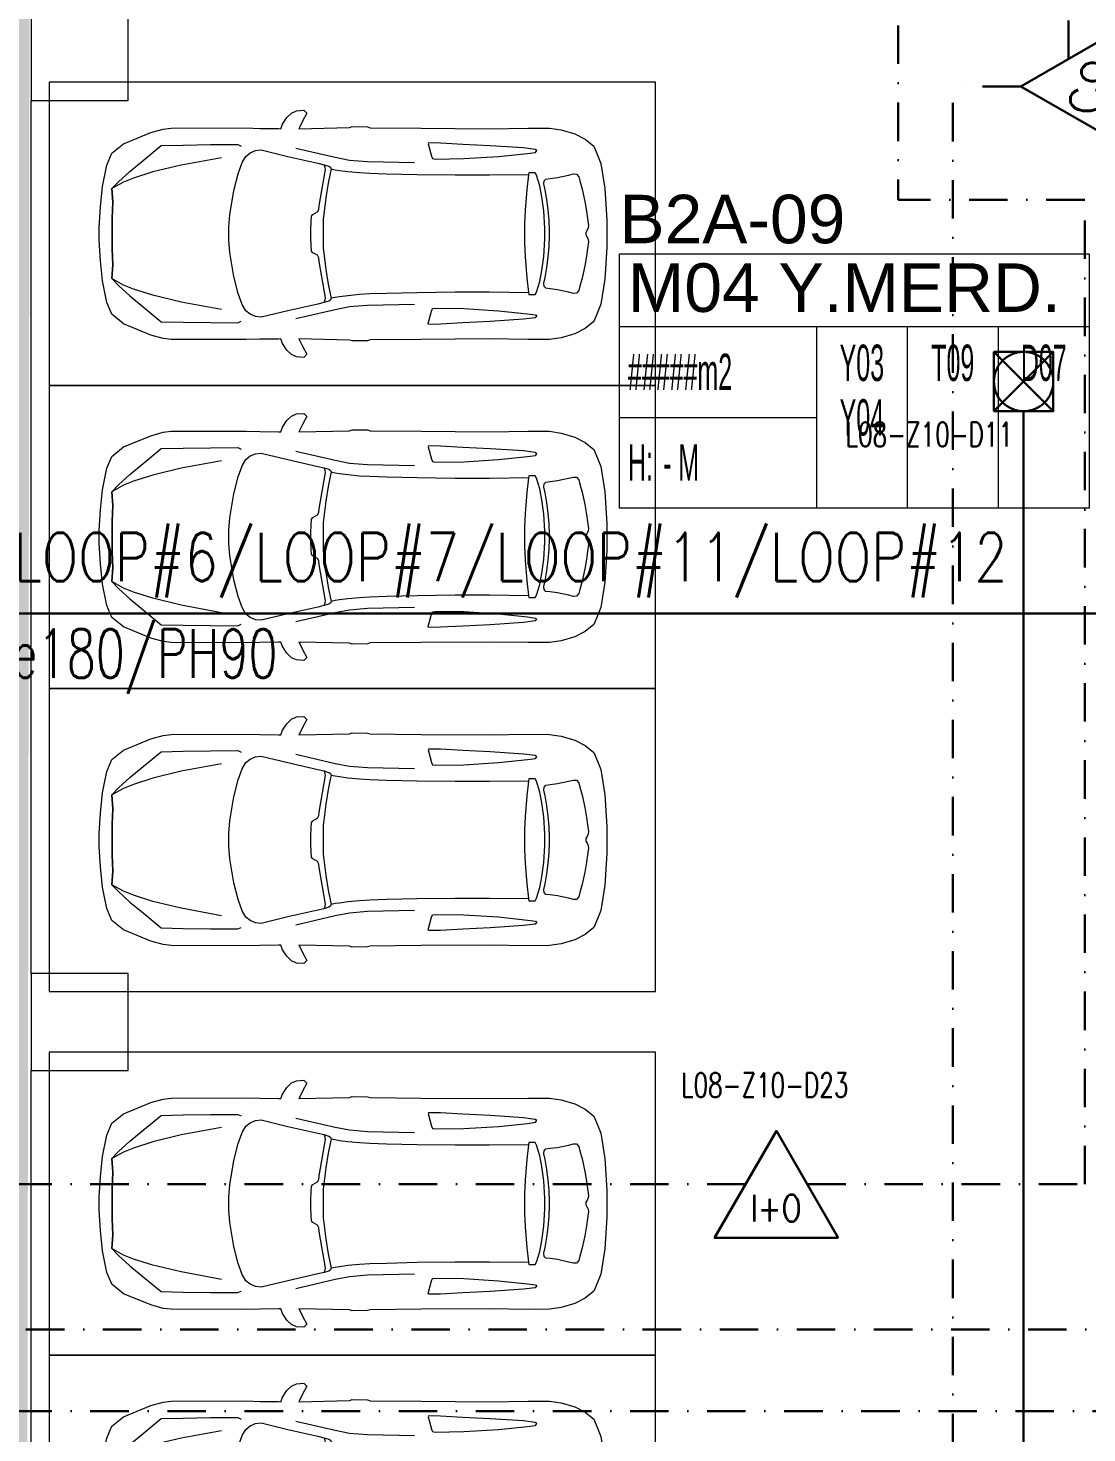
# Model space of a CAD drawing. Header units: metres. Extents: x -19121 to 152404, y -12107 to 29421.
# Drawn here: x 35522 to 36396, y 1301 to 2460 of the extents above; entities that cross this region are included whole.
import ezdxf
from ezdxf.enums import TextEntityAlignment as Align

# ---------------------------------------------------------------- set-up
doc = ezdxf.new("R2010")
doc.units = ezdxf.units.M
doc.header["$LTSCALE"] = 50
doc.header["$MEASUREMENT"] = 0
doc.linetypes.add('DASHDOT', pattern=[25.4, 12.7, -6.35, 0, -6.35])
doc.layers.get('0').update_dxf_attribs({"color": 9, "lineweight": 9})
for name, color, linetype, lineweight in [('00', 9, 'Continuous', 9), ('01', 9, 'Continuous', 9), ('04', 9, 'Continuous', 9), ('06D', 9, 'Continuous', 9), ('09', 9, 'Continuous', 9), ('21_mahal200', 9, 'Continuous', 9), ('E-DEDEKTÖR NUMARALARI', 20, 'Continuous', 30), ('E-DUVAR TİPİ FLAŞÖR', 7, 'Continuous', 30), ('E-KABLO', 7, 'Continuous', 30), ('E-KARBONMONOKSİT DEDEKTÖRÜ', 7, 'Continuous', 30), ('E-KOMBİNE DEDEKTÖR (ISI+OPTİK DUMAN)', 7, 'Continuous', 30), ('E-YAZI', 7, 'Continuous', 30)]:
    doc.layers.add(name, color=color, linetype=linetype, lineweight=lineweight)
doc.styles.add('Arial', font='arial.ttf', dxfattribs={"height": 2.5})
doc.styles.add('E-YAZI', font='txttw.shx', dxfattribs={"height": 200})
doc.styles.add('MuuM_TEXT-STANDART', font='ARIALN.TTF')

# ---------------------------------------------------------------- blocks, each defined once
blk = doc.blocks.new('100_KOMBİNE DEDEKTÖR (ISI+OPTİK DUMAN) 085')
at = {"layer": 'E-KOMBİNE DEDEKTÖR (ISI+OPTİK DUMAN)', "color": 4}
blk.add_lwpolyline([(2.55, 0), (0, 4.416), (-2.55, 0)], close=True, dxfattribs=at)
at = {"layer": 'E-KOMBİNE DEDEKTÖR (ISI+OPTİK DUMAN)', "color": 3, "style": 'E-YAZI', "width": 0.8}
blk.add_text('I+O', height=1.1016, dxfattribs=at).set_placement((-0.018, 1.224), align=Align.MIDDLE)
blk = doc.blocks.new('100_DUVAR TİPİ FLAŞÖR 085')
at = {"layer": 'E-DUVAR TİPİ FLAŞÖR', "color": 4}
blk.add_line((-1.224, 2.448), (1.224, 0), dxfattribs=at)
blk.add_lwpolyline([(-1.224, 0), (-1.224, 2.448), (1.224, 2.448), (1.224, 0)], close=True, dxfattribs=at)
blk.add_lwpolyline([(1.224, 2.448), (-1.224, 0)], dxfattribs=at)
blk.add_circle((0, 1.224), 1.224, dxfattribs=at)
blk = doc.blocks.new('100_KARBONMONOKSİT DEDEKTÖRÜ 085')
at = {"layer": 'E-KARBONMONOKSİT DEDEKTÖRÜ', "color": 4}
blk.add_lwpolyline([(2.264, 0), (0, 3.922), (-2.264, 0)], close=True, dxfattribs=at)
at = {"layer": 'E-KARBONMONOKSİT DEDEKTÖRÜ', "color": 3, "style": 'E-YAZI'}
blk.add_text('Co', height=1.36, dxfattribs=at).set_placement((-0.022, 1.201), align=Align.MIDDLE)
blk = doc.blocks.new('p-kolon_80x80')
blk.add_lwpolyline([(-40, -40), (40, -40), (40, 40), (-40, 40)], close=True)
blk = doc.blocks.new('2.Bod.Ara.Sitatik Elk.')
at = {"layer": '01'}
for p in [(7565, -6190), (7565, -6990)]:
    blk.add_blockref('p-kolon_80x80', p, dxfattribs=at)
blk = doc.blocks.new('p-araba-10')
for points in [[(-193.8, -2.4), (-193.8, 5.3), (-192.9, 22.2), (-191.1, 38.9), (-187.6, 56.6), (-183.4, 66.4), (-173.9, 74.2), (-151.3, 83.5), (-141.2, 86.3), (-134.5, 87.1), (-72.5, 87.3), (-61.4, 87), (-45.8, 86.8), (-44, 86.7), (-42.5, 90.5), (-39.1, 95.9), (-35.3, 99.6), (-31.2, 101.5), (-25.1, 101.9), (-22.6, 99.4), (-26, 92.8), (-28.4, 88.2), (-29.2, 86.7), (12.7, 87.6), (14.7, 88.4), (27.6, 88.2), (29.7, 87.5), (71.7, 87.1), (127.9, 86.7), (160, 87.2), (177.5, 87.1), (187.3, 85.7), (198.4, 82.4), (207, 78), (214.1, 72.2), (217.1, 65), (220, 58.1), (223.2, 37.3), (225, 11.2), (225, -11.2), (223.2, -37.3), (220, -58.1), (217.1, -65), (214.1, -72.2), (207, -78), (198.4, -82.4), (187.3, -85.7), (177.5, -87.1), (160, -87.2), (127.9, -86.7), (71.7, -87.1), (29.7, -87.5), (27.6, -88.2), (14.7, -88.4), (12.7, -87.6), (-29.2, -86.7), (-28.4, -88.2), (-26, -92.8), (-22.6, -99.4), (-25.1, -101.9), (-31.2, -101.5), (-35.3, -99.6), (-39.1, -95.9), (-42.5, -90.5), (-44, -86.7), (-45.8, -86.8), (-61.4, -87), (-72.5, -87.3), (-134.5, -87.1), (-141.2, -86.3), (-151.3, -83.5), (-173.9, -74.2), (-183.4, -66.4), (-187.6, -56.6), (-191.1, -38.9), (-192.9, -22.2), (-193.8, -5.3), (-193.8, 2.4)], [(-93, -62.5), (-126.3, -56.3), (-149.5, -50.6), (-165.5, -45.6), (-173.7, -42.3), (-183.5, -36.9), (-182.7, -25.6), (-183.2, -12.4), (-183.2, 0.2), (-183.2, 12.8), (-182.7, 26), (-183.5, 37.3), (-177.8, 43), (-168.5, 51.5), (-157.6, 60.6), (-142.7, 72.8), (-124.7, 73.2), (-102, 73.6), (-79.4, 73.7), (-76.8, 72.4)], [(66.2, 58.6), (27.5, 59.4), (12.7, 60.6), (0.9, 62.9), (-31.5, 70.4)], [(-93, 62.8), (-126.3, 56.7), (-149.5, 51), (-165.5, 45.9), (-173.7, 42.6), (-183.5, 37.3), (-182.7, 26), (-183.2, 12.8), (-183.2, 0.2), (-183.2, -12.4), (-182.7, -25.6), (-183.5, -36.9), (-177.8, -42.6), (-168.5, -51.2), (-157.6, -60.2), (-142.7, -72.5), (-124.7, -72.9), (-102, -73.2), (-79.4, -73.3), (-76.8, -72.1)], [(-8.3, -56.7), (-13.4, -57.9), (-38.1, -63.5), (-60.3, -68.8), (-64.9, -68.3), (-69.3, -66.4), (-73, -63.6), (-75.8, -58.3), (-79.1, -49.2), (-82.8, -35.3), (-86.1, -15.4), (-87, -5.3), (-87, 0.2), (-87, 5.7), (-86.1, 15.7), (-82.8, 35.6), (-79.1, 49.6), (-75.8, 58.7), (-73, 63.9), (-69.3, 66.8), (-64.9, 68.6), (-60.3, 69.2), (-38.1, 63.8), (-13.4, 58.2), (-8.3, 57)], [(-2.5, -52.9), (-3.1, -54.6), (-4.3, -55.5), (-8.3, -56.7), (-7.3, -54.5), (-7.2, -52.8), (-12.4, -22.8), (-12.7, -19.8), (-13.7, -17.7), (-17.5, -15.6), (-18.7, -14.2), (-19.1, -9.7), (-19.2, -3.2), (-19.2, 0.2), (-19.2, 3.5), (-19.1, 10), (-18.7, 14.5), (-17.5, 15.9), (-13.7, 18.1), (-12.7, 20.1), (-12.4, 23.1), (-7.2, 53.1), (-7.3, 54.8), (-8.3, 57), (-4.3, 55.8), (-3.1, 54.9), (-2.5, 53.3)], [(160.4, 48.6), (128, 48.3), (99.7, 48.3), (68.4, 48.6), (43.2, 49.2), (29.3, 49.7), (20.9, 50.2), (11.4, 51.1), (4.3, 52), (0.7, 52.6), (-2.5, 53.3), (-3.4, 49.8), (-4.9, 41.7), (-6.9, 29.6), (-9.1, 11.9), (-9.1, 2.6), (-9.1, 0.2), (-9.1, -2.2), (-9.1, -11.6), (-6.9, -29.3), (-4.9, -41.4), (-3.4, -49.4), (-2.5, -52.9), (0.7, -52.2), (4.3, -51.7), (11.4, -50.8), (20.9, -49.9), (29.3, -49.3), (43.2, -48.9), (68.4, -48.3), (99.7, -47.9), (128, -47.9), (160.4, -48.3)], [(66.2, -58.2), (27.5, -59), (12.7, -60.3), (0.9, -62.6), (-31.5, -70.1)]]:
    blk.add_lwpolyline(points)
for points in [[(159.5, 66.3), (166.1, 67.2), (167.1, 68.6), (165.9, 69.6), (156.3, 70.9), (128.7, 72.7), (106.1, 73.8), (87.7, 74.9), (77.7, 75), (77.4, 74.3), (80.3, 64), (81.1, 62.1), (83.3, 61.7), (106.9, 62), (135.6, 63.8)], [(169.6, -39.3), (171.3, -30.3), (172.9, -18.6), (173.8, -4.4), (173.8, 0.2), (173.8, 4.7), (172.9, 19), (171.3, 30.6), (169.6, 39.6), (166.8, 48.4), (165.8, 50.4), (160.6, 50.4), (160.4, 48.6), (159, 36.5), (157.5, 19.4), (157, 8.1), (157, 0.2), (157, -7.8), (157.5, -19.1), (159, -36.2), (160.4, -48.3), (160.6, -50.1), (165.8, -50.1), (166.8, -48.1)], [(174.1, -36.1), (175.5, -27.9), (176.6, -19.3), (177.4, -10.5), (177.5, -1.4), (177.5, 0.2), (177.5, 1.8), (177.4, 10.9), (176.6, 19.7), (175.5, 28.2), (174.1, 36.4), (173, 41.1), (173.2, 43.7), (174.5, 45.2), (178.1, 45.7), (184.1, 46.5), (193.2, 48.4), (197.4, 49.4), (199.8, 49.3), (201.7, 47.1), (202.6, 43.6), (204.7, 36.9), (206.7, 26.7), (208.2, 18.6), (209.1, 12.5), (209.7, 6.9), (209.5, 5), (208.6, 3), (207.7, 1.2), (207.7, 0.2), (207.7, -0.9), (208.6, -2.7), (208.6, -2.7), (209.5, -4.6), (209.7, -6.6), (209.1, -12.1), (208.2, -18.3), (206.7, -26.4), (204.7, -36.5), (202.6, -43.3), (201.7, -46.8), (199.8, -49), (197.4, -49.1), (193.2, -48.1), (184.1, -46.1), (178.1, -45.3), (174.5, -44.9), (173.2, -43.4), (173, -40.8)], [(159.5, -66), (166.1, -66.9), (167.1, -68.2), (165.9, -69.3), (156.3, -70.5), (128.7, -72.4), (106.1, -73.5), (87.7, -74.5), (77.7, -74.7), (77.4, -74), (80.3, -63.7), (81.1, -61.7), (83.3, -61.4), (106.9, -61.6), (135.6, -63.5)]]:
    blk.add_lwpolyline(points, close=True)
blk = doc.blocks.new('p-carpark_std')
at = {"layer": '06D'}
blk.add_lwpolyline([(-500, -125), (0, -125), (0, 125), (-500, 125)], close=True, dxfattribs=at)
at = {"layer": '04'}
blk.add_blockref('p-araba-10', (-265, 0), dxfattribs=at)
blk = doc.blocks.new('0_roomno2')
blk.add_lwpolyline([(19.375, -10.5), (0, -10.5), (0, 0), (19.375, 0)], close=True)
for points in [[(0, -3), (19.375, -3)], [(8.125, -3), (8.125, -10.5)], [(11.875, -3), (11.875, -10.5)], [(15.625, -3), (15.625, -10.5)], [(0, -6.75), (8.125, -6.75)]]:
    blk.add_lwpolyline(points)
at = {"style": 'MuuM_TEXT-STANDART', "width": 0.6}
blk.add_text('H:', height=1.5, dxfattribs=at).set_placement((0.35, -8.608), align=Align.MIDDLE_LEFT)
at = {"style": 'Arial'}
blk.add_attdef('ODANO', (0, 1.17), '', height=2, dxfattribs=at)
blk.add_attdef('MEKANADI', text='', height=2, dxfattribs=at).set_placement((0.35, -3), align=Align.BOTTOM_LEFT)
at = {"style": 'MuuM_TEXT-STANDART', "width": 0.6}
for tag, p in [('YER01', (10, -4.5)), ('TAVAN01', (13.75, -4.5)), ('DUVAR01', (17.5, -4.5)), ('YER02', (10, -6.75)), ('TAVAN02', (13.75, -6.75)), ('DUVAR02', (17.5, -6.75)), ('YER03', (10, -9)), ('TAVAN03', (13.75, -9)), ('DUVAR03', (17.5, -9))]:
    blk.add_attdef(tag, text='', height=1.5, dxfattribs=at).set_placement(p, align=Align.MIDDLE_CENTER)
for tag, p in [('M2', (0.35, -4.875)), ('TEMIZTAVANYUKSEKLIGI', (1.8, -8.608))]:
    blk.add_attdef(tag, text='', height=1.5, dxfattribs=at).set_placement(p, align=Align.MIDDLE_LEFT)
blk = doc.blocks.new('2.Bod.Ara.Mimari Elk.')
at = {"layer": '00'}
for points in [[(7540, -6230), (7540, -6950), (7525, -6950), (7525, -6230)], [(7540, -7030), (7540, -7750), (7525, -7750), (7525, -7030)]]:
    blk.add_lwpolyline(points, close=True, dxfattribs=at)
at = {"layer": '04'}
for p in [(8040, -6340), (8040, -6590), (8040, -6840), (8040, -7140), (8040, -7390)]:
    blk.add_blockref('p-carpark_std', p, dxfattribs=at)
at = {"layer": '21_mahal200'}
ref = blk.add_blockref('0_roomno2', (8010.3, -6356.4), dxfattribs=dict(at, xscale=20, yscale=20, zscale=20))
ref.add_attrib('ODANO', 'B2A-09', (8010.3, -6347.8), dxfattribs={"layer": '0', "height": 40, "style": 'Arial'})
ref.add_attrib('MEKANADI', 'M04 Y.MERD.', dxfattribs={"layer": '0', "height": 40, "style": 'Arial'}).set_placement((8017.3, -6416.4), align=Align.BOTTOM_LEFT)
ref.add_attrib('M2', '#####m2', dxfattribs={"layer": '0', "height": 30, "style": 'MuuM_TEXT-STANDART', "width": 0.6}).set_placement((8017.3, -6453.9), align=Align.MIDDLE_LEFT)
ref.add_attrib('TEMIZTAVANYUKSEKLIGI', '- M', dxfattribs={"layer": '0', "height": 30, "style": 'MuuM_TEXT-STANDART', "width": 0.6}).set_placement((8046.3, -6528.6), align=Align.MIDDLE_LEFT)
ref.add_attrib('YER01', 'Y03', dxfattribs={"layer": '0', "height": 30, "style": 'MuuM_TEXT-STANDART', "width": 0.6}).set_placement((8210.3, -6446.4), align=Align.MIDDLE_CENTER)
ref.add_attrib('TAVAN01', 'T09', dxfattribs={"layer": '0', "height": 30, "style": 'MuuM_TEXT-STANDART', "width": 0.6}).set_placement((8285.3, -6446.4), align=Align.MIDDLE_CENTER)
ref.add_attrib('DUVAR01', 'D07', dxfattribs={"layer": '0', "height": 30, "style": 'MuuM_TEXT-STANDART', "width": 0.6}).set_placement((8360.3, -6446.4), align=Align.MIDDLE_CENTER)
ref.add_attrib('YER02', 'Y04', dxfattribs={"layer": '0', "height": 30, "style": 'MuuM_TEXT-STANDART', "width": 0.6}).set_placement((8210.3, -6491.4), align=Align.MIDDLE_CENTER)

msp = doc.modelspace()

# ---------------------------------------------------------------- hatches: boundary and pattern name
at = {"layer": '09'}
h = msp.add_hatch(dxfattribs=at)
h.set_pattern_fill('DOTS', color=254, scale=500, style=0)
h.paths.add_polyline_path([(36440, 0), (35520, 0), (35525, 3280), (34820, 3280), (34820, 2400), (34470, 2400), (34470, 3000), (34820, 3000), (34820, 3280), (35525, 3280), (35525, 4080), (36440, 4080), (36440, 4815), (37107.55, 4815), (37126.22, 4852.74), (37840, 4695.28), (37840, 5012.92), (37032.01, 5412.52), (34612.68, 6498.17), (32732.97, 7160.29), (31694.58, 7435.76), (30863.59, 8784.38), (29981.24, 8784.38), (28060, 7479.72), (28040, 7466.14), (28040, 6780), (28745, 6780), (28745, 6430), (28040, 6430), (28040, 0), (28040, -500), (36440, -500)])
h.paths.add_polyline_path([(31660, 2400), (32440, 2400), (32440, 4080), (31660, 4080)], flags=16)
h.paths.add_polyline_path([(32380, 4800), (32381.57, 4800), (32381.57, 5000), (32385.54, 5000), (32385.54, 5350), (32380, 5350)], flags=16)
h.paths.add_polyline_path([(29210, 2690), (28860, 2690), (28860, 3280), (29210, 3280)], flags=16)
h.paths.add_polyline_path([(33355, 6040), (32690, 6040), (32690, 6390), (33355, 6390), (33355, 6670)], flags=16)

# ---------------------------------------------------------------- linework, layer by layer
at = {"layer": 'E-KABLO', "color": 3, "linetype": 'DASHDOT', "ltscale": 0.05}
for p, q in [((36380.78, 2434.27), (36380.78, 3920.09)), ((36285.34, 839.8), (36285.34, 2411.62)), ((36341.56, 2411.62), (36285.34, 2411.62)), ((39230.78, 1318.9), (30140.55, 1318.9))]:
    msp.add_line(p, q, dxfattribs=at)
at = {"layer": 'E-KABLO', "color": 6, "linetype": 'DASHDOT', "ltscale": 0.05}
for p, q in [((36240.35, 2461.88), (36240.35, 2318.04)), ((36394.14, 2318.04), (36240.35, 2318.04)), ((36394.14, 1506.04), (36394.14, 2318.04)), ((36114.38, 1506.04), (35251.76, 1506.04)), ((36165.38, 1506.04), (36394.14, 1506.04)), ((36570, 1386.37), (34325, 1386.37))]:
    msp.add_line(p, q, dxfattribs=at)
at = {"layer": 'E-KABLO', "color": 5, "linetype": 'Continuous', "ltscale": 0.05}
msp.add_line((36343.72, 2143.65), (36343.72, 775.24), dxfattribs=at)
at = {"layer": 'E-KABLO'}
msp.add_lwpolyline([(36650, 1976.86), (35100.07, 1976.86)], dxfattribs=at)

# ---------------------------------------------------------------- block references
at = {"layer": '06D'}
for name in ['2.Bod.Ara.Sitatik Elk.', '2.Bod.Ara.Mimari Elk.']:
    msp.add_blockref(name, (28000, 8630), dxfattribs=at)
at = {"layer": 'E-DUVAR TİPİ FLAŞÖR', "xscale": 20, "yscale": 20, "zscale": 20}
msp.add_blockref('100_DUVAR TİPİ FLAŞÖR 085', (36343.72, 2143.65), dxfattribs=at)
at = {"layer": 'E-KARBONMONOKSİT DEDEKTÖRÜ', "color": 4, "xscale": 20, "yscale": 20, "zscale": 20, "rotation": 90.00000000025959}
msp.add_blockref('100_KARBONMONOKSİT DEDEKTÖRÜ 085', (36420, 2411.62), dxfattribs=at)
at = {"layer": 'E-KOMBİNE DEDEKTÖR (ISI+OPTİK DUMAN)', "xscale": 20, "yscale": 20, "zscale": 20}
msp.add_blockref('100_KOMBİNE DEDEKTÖR (ISI+OPTİK DUMAN) 085', (36139.87, 1461.8), dxfattribs=at)

# ---------------------------------------------------------------- texts
at = {"layer": 'E-DEDEKTÖR NUMARALARI', "style": 'E-YAZI', "width": 0.7}
for s, p in [('L08-Z10-D11', (36196.97, 2114.53)), ('L08-Z10-D23', (36061.23, 1577.85))]:
    msp.add_text(s, height=20, dxfattribs=at).set_placement(p)
at = {"layer": 'E-YAZI', "color": 3, "style": 'E-YAZI'}
for s, width, p in [('LOOP#4/LOOP#5/LOOP#6/LOOP#7/LOOP#11/LOOP#12', 0.8, (35112.72, 2003.4)), ('2x2x1.5 J-H(St)H-Fe180/PH90', 0.7, (35112.72, 1923.83))]:
    msp.add_text(s, height=40, dxfattribs=dict(at, width=width)).set_placement(p)

doc.saveas('drawing.dxf')
